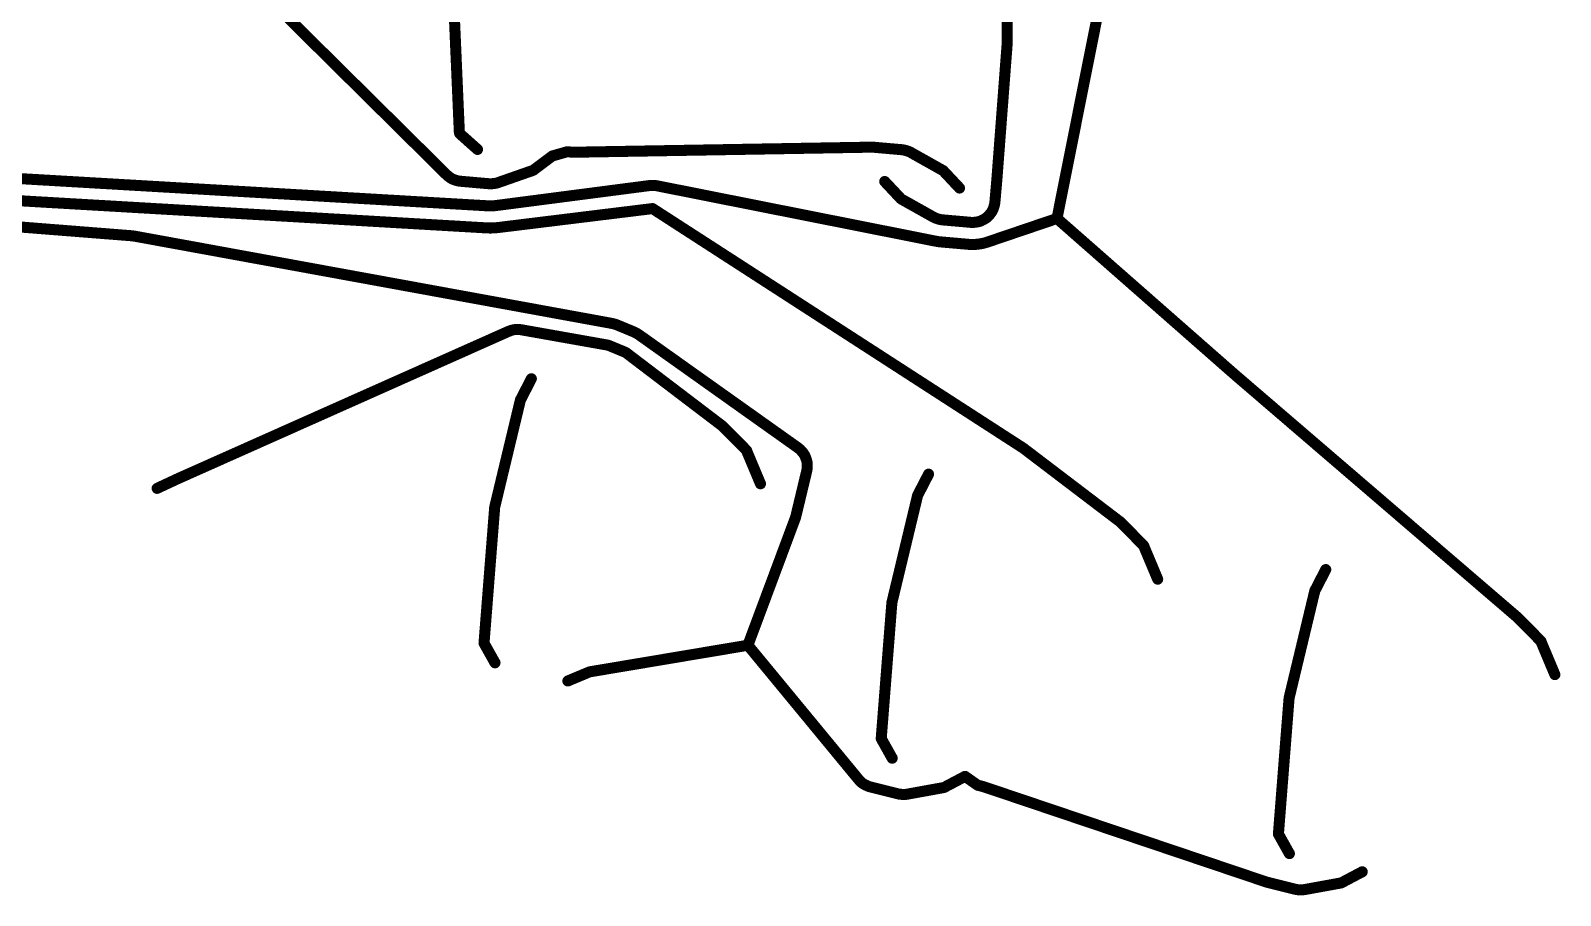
# Model space of a CAD drawing. Extents: x -168 to 102, y -39 to 61.
# Drawn here: x -110.9 to -41.6, y -39.1 to 0 of the extents above; entities that cross this region are included whole.
import ezdxf

# ---------------------------------------------------------------- set-up
doc = ezdxf.new("R2010")
doc.units = 0
doc.layers.get('0').update_dxf_attribs({"linetype": 'CONTINUOUS', "lineweight": 0})
doc.layers.add('B_Cu_____________', color=7, linetype='CONTINUOUS', lineweight=0)

# ---------------------------------------------------------------- blocks, each defined once
blk = doc.blocks.new('UNIT_DISC')
at = {"const_width": 0.5}
blk.add_lwpolyline([(0.25, 0, 1), (-0.25, 0, 1)], format="xyb", close=True, dxfattribs=at)

msp = doc.modelspace()

# ---------------------------------------------------------------- linework, layer by layer
at = {"layer": 'B_Cu_____________', "const_width": 0.5}
for points in [[(-92.0967, -6.515), (-105.642, 6.8814)], [(-62.3847, 1.8071), (-64.4408, -8.5034)], [(-91.5092, -4.5909), (-91.7432, 0.8339)], [(-66.6995, -0.6067), (-66.6995, 0.6067)], [(-67.1663, -6.7638), (-66.7002, -0.6257)], [(-91.4978, -4.6451), (-91.5038, -4.6241)], [(-91.4815, -4.6699), (-91.4834, -4.6682)], [(-90.6857, -5.3787), (-91.4815, -4.6699)], [(-87.2987, -5.6751), (-88.1438, -6.3084)], [(-86.6283, -5.4828), (-87.2987, -5.6751)], [(-86.3793, -5.5046), (-86.6283, -5.4828)], [(-86.3747, -5.5049), (-86.3793, -5.5046)], [(-72.8376, -5.275), (-86.3533, -5.5055)], [(-72.5106, -5.2994), (-72.7597, -5.2777)], [(-72.5102, -5.2995), (-72.5106, -5.2994)], [(-71.4642, -5.3911), (-72.5102, -5.2995)], [(-71.2727, -5.4319), (-71.3197, -5.4182)], [(-71.2709, -5.4324), (-71.2727, -5.4319)], [(-71.224, -5.4462), (-71.2709, -5.4324)], [(-69.597, -6.3371), (-71.0687, -5.5116)], [(-120.237, -6.1862), (-90.2052, -7.9316)], [(-88.1659, -6.324), (-89.7585, -6.8811)], [(-88.1438, -6.3084), (-88.1452, -6.31)], [(-69.578, -6.3561), (-69.5793, -6.354)], [(-68.8557, -7.1266), (-69.578, -6.3561)], [(-91.9623, -6.6281), (-92.0387, -6.5668)], [(-91.6096, -6.7904), (-91.7035, -6.7629)], [(-90.169, -6.9311), (-91.4641, -6.8178)], [(-89.9722, -6.924), (-90.0209, -6.9294)], [(-89.972, -6.924), (-89.9722, -6.924)], [(-89.9234, -6.9186), (-89.972, -6.924)], [(-89.7805, -7.9091), (-82.8936, -7.0134)], [(-82.5535, -7.0247), (-69.9098, -9.5356)], [(-72.2427, -6.8302), (-71.5204, -7.6006)], [(-67.2541, -7.7686), (-67.1887, -7.0215)], [(-67.1887, -7.0215), (-67.1886, -7.0212)], [(-67.1886, -7.0212), (-67.1669, -6.7721)], [(-67.1669, -6.7721), (-67.1663, -6.7638)], [(-120.295, -7.185), (-90.2632, -8.9304)], [(-71.5204, -7.6006), (-71.5198, -7.6016)], [(-71.5014, -7.6197), (-70.0297, -8.4452)], [(-120.3418, -8.1846), (-106.4078, -9.2813)], [(-89.9106, -7.9238), (-89.8619, -7.9184)], [(-89.8619, -7.9184), (-89.8615, -7.9184)], [(-89.8615, -7.9184), (-89.8129, -7.913)], [(-89.6711, -8.9037), (-82.7581, -8.0551)], [(-65.9749, -18.8945), (-82.7581, -8.0551)], [(-69.8735, -8.5108), (-69.7796, -8.5383)], [(-67.8151, -8.5785), (-67.7293, -8.5314)], [(-67.6143, -9.5789), (-64.4408, -8.5034)], [(-67.5055, -8.3436), (-67.4748, -8.3054)], [(-67.4748, -8.3054), (-67.4747, -8.3053)], [(-67.4747, -8.3053), (-67.4441, -8.2672)], [(-67.3091, -8.0086), (-67.2953, -7.9616)], [(-67.2953, -7.9616), (-67.2949, -7.9602)], [(-67.2949, -7.9602), (-67.2812, -7.9132)], [(-56.4192, -15.545), (-64.4408, -8.5034)], [(-89.8004, -8.9182), (-89.7517, -8.9128)], [(-89.7517, -8.9128), (-89.751, -8.9128)], [(-89.751, -8.9128), (-89.7024, -8.9074)], [(-69.6341, -8.5657), (-68.339, -8.679)], [(-68.1909, -8.6773), (-68.1422, -8.6719)], [(-68.1422, -8.6719), (-68.142, -8.6719)], [(-68.142, -8.6719), (-68.0934, -8.6665)], [(-106.3875, -9.2833), (-106.2395, -9.3005)], [(-106.2041, -9.3058), (-84.6099, -13.2512)], [(-69.7213, -9.5624), (-68.4262, -9.6757)], [(-68.0806, -9.6717), (-68.0319, -9.6663)], [(-68.0319, -9.6663), (-68.0315, -9.6663)], [(-68.0315, -9.6663), (-67.9829, -9.6609)], [(-84.3567, -13.3257), (-84.333, -13.3355)], [(-84.333, -13.3355), (-84.3324, -13.3358)], [(-84.3324, -13.3358), (-83.621, -13.6304)], [(-104.1437, -20.2305), (-89.3133, -13.6274)], [(-89.2682, -13.609), (-89.2222, -13.592)], [(-89.2222, -13.592), (-89.2208, -13.5915)], [(-89.2208, -13.5915), (-89.1748, -13.5746)], [(-88.8869, -13.5292), (-88.7891, -13.533)], [(-88.6871, -13.5439), (-84.7909, -14.2352)], [(-83.3751, -13.7663), (-76.1676, -18.886)], [(-84.739, -14.2503), (-84.7153, -14.2601)], [(-84.7153, -14.2601), (-84.7152, -14.2602)], [(-84.7152, -14.2602), (-84.0038, -14.5548)], [(-83.948, -14.5868), (-79.5997, -17.8933)], [(-88.7431, -16.7199), (-88.2468, -15.7581)], [(-56.4146, -15.549), (-56.4192, -15.545)], [(-43.6104, -26.5401), (-56.4146, -15.549)], [(-88.8015, -16.963), (-88.7431, -16.7199)], [(-89.9034, -21.5536), (-88.8015, -16.963)], [(-79.5742, -17.9156), (-79.0116, -18.4782)], [(-79.0116, -18.4782), (-79.0093, -18.4804)], [(-79.0093, -18.4804), (-78.5041, -18.9988)], [(-61.6109, -22.212), (-65.9592, -18.9055)], [(-78.4902, -19.0329), (-78.4902, -19.0348)], [(-78.4902, -19.0348), (-77.8699, -20.5119)], [(-76.0513, -18.9883), (-75.9847, -19.0603)], [(-75.8318, -19.3092), (-75.8148, -19.3551)], [(-75.8148, -19.3551), (-75.8141, -19.357)], [(-75.8141, -19.357), (-75.7972, -19.403)], [(-105.1957, -20.719), (-104.1581, -20.2345)], [(-104.1581, -20.2345), (-104.155, -20.234)], [(-75.7758, -19.9348), (-76.2076, -21.7337)], [(-75.7537, -19.7414), (-75.7557, -19.7903)], [(-75.7518, -19.6909), (-75.7537, -19.7398)], [(-75.7537, -19.7398), (-75.7537, -19.7414)], [(-70.7543, -21.0386), (-70.258, -20.0768)], [(-90.3913, -27.7259), (-89.9095, -21.5925)], [(-71.9146, -25.8723), (-70.8127, -21.2817)], [(-70.8127, -21.2817), (-70.7543, -21.0386)], [(-76.2927, -22.064), (-78.441, -27.8206)], [(-76.2077, -21.7338), (-76.2661, -21.9769)], [(-76.2076, -21.7337), (-76.2077, -21.7338)], [(-61.0228, -22.7969), (-61.5854, -22.2343)], [(-61.0205, -22.7991), (-61.0228, -22.7969)], [(-60.5153, -23.3175), (-61.0205, -22.7991)], [(-60.5014, -23.3535), (-60.5014, -23.3516)], [(-59.8811, -24.8306), (-60.5014, -23.3535)], [(-52.7654, -25.3574), (-52.2691, -24.3956)], [(-53.9257, -30.1911), (-52.8238, -25.6005)], [(-52.8238, -25.6005), (-52.7654, -25.3574)], [(-72.4025, -32.0446), (-71.9207, -25.9112)], [(-43.0339, -27.1157), (-43.5965, -26.5531)], [(-43.0316, -27.1179), (-43.0339, -27.1157)], [(-42.5264, -27.6363), (-43.0316, -27.1179)], [(-89.8934, -28.6141), (-90.3913, -27.7259)], [(-85.6027, -29.0235), (-78.441, -27.8206)], [(-73.4501, -33.8676), (-78.441, -27.8206)], [(-42.5125, -27.6723), (-42.5125, -27.6704)], [(-41.8922, -29.1494), (-42.5125, -27.6723)], [(-86.5944, -29.4367), (-85.6111, -29.0256)], [(-85.6111, -29.0256), (-85.6087, -29.0249)], [(-85.6087, -29.0249), (-85.6027, -29.0235)], [(-54.4136, -36.3634), (-53.9318, -30.23)], [(-71.9046, -32.9328), (-72.4025, -32.0446)], [(-73.3612, -33.9668), (-73.427, -33.8943)], [(-73.0375, -34.1828), (-73.126, -34.141)], [(-68.6056, -33.7554), (-69.5394, -34.2487)], [(-68.0344, -34.1553), (-68.6056, -33.7554)], [(-67.7918, -34.2158), (-68.0344, -34.1553)], [(-72.0227, -34.4508), (-72.8986, -34.2324)], [(-72.0226, -34.4508), (-72.0227, -34.4508)], [(-71.6371, -34.5469), (-72.0226, -34.4508)], [(-71.3931, -34.573), (-71.4909, -34.5684)], [(-69.5636, -34.2606), (-71.2239, -34.5618)], [(-69.5394, -34.2487), (-69.5404, -34.2495)], [(-67.7882, -34.2167), (-67.7918, -34.2158)], [(-54.9677, -38.5342), (-67.7725, -34.2215)], [(-53.9157, -37.2516), (-54.4136, -36.3634)], [(-50.6167, -38.0742), (-51.5505, -38.5675)], [(-53.6483, -38.8657), (-54.9097, -38.5512)], [(-53.4042, -38.8918), (-53.502, -38.8872)], [(-51.5747, -38.5794), (-53.235, -38.8806)], [(-51.5505, -38.5675), (-51.5515, -38.5683)]]:
    msp.add_lwpolyline(points, dxfattribs=at)
for points in [[(-66.7002, -0.6257, 0.018981), (-66.6995, -0.6067)], [(-91.5092, -4.5909, 0.058511), (-91.5038, -4.6241)], [(-91.4978, -4.6451, 0.142354), (-91.4834, -4.6682)], [(-86.3747, -5.5049, 0.021417), (-86.3533, -5.5055)], [(-72.7597, -5.2777, 0.025982), (-72.8376, -5.275)], [(-71.3197, -5.4182, 0.049094), (-71.4642, -5.3911)], [(-71.0687, -5.5116, 0.05631), (-71.224, -5.4462)], [(-88.1659, -6.324, 0.129884), (-88.1452, -6.31)], [(-69.5793, -6.354, 0.127211), (-69.597, -6.3371)], [(-92.0967, -6.515, 0.025921), (-92.0387, -6.5668)], [(-91.9623, -6.6281, 0.09814), (-91.7035, -6.7629)], [(-91.6096, -6.7904, 0.049443), (-91.4641, -6.8178)], [(-90.169, -6.9311, 0.04946), (-90.0209, -6.9294)], [(-89.9234, -6.9186, 0.056513), (-89.7585, -6.8811)], [(-82.5535, -7.0247, 0.081521), (-82.8936, -7.0134)], [(-71.5198, -7.6016, 0.134436), (-71.5014, -7.6197)], [(-67.2812, -7.9132, 0.049127), (-67.2541, -7.7686)], [(-90.2052, -7.9316, 0.042151), (-89.9106, -7.9238)], [(-89.8129, -7.913, 0.004659), (-89.7805, -7.9091)], [(-70.0297, -8.4452, 0.056617), (-69.8735, -8.5108)], [(-69.7796, -8.5383, 0.049443), (-69.6341, -8.5657)], [(-67.7293, -8.5314, 0.098259), (-67.5055, -8.3436)], [(-67.4441, -8.2672, 0.098111), (-67.3091, -8.0086)], [(-90.2632, -8.9304, 0.042139), (-89.8004, -8.9182)], [(-89.7024, -8.9074, 0.002864), (-89.6711, -8.9037)], [(-68.339, -8.679, 0.04946), (-68.1909, -8.6773)], [(-68.0934, -8.6665, 0.098164), (-67.8151, -8.5785)], [(-106.3875, -9.2833, 0.009265), (-106.4078, -9.2813)], [(-106.2041, -9.3058, 0.016261), (-106.2395, -9.3005)], [(-69.9098, -9.5356, 0.027204), (-69.7213, -9.5624)], [(-68.4262, -9.6757, 0.049468), (-68.0806, -9.6717)], [(-67.9829, -9.6609, 0.054072), (-67.6143, -9.5789)], [(-84.3567, -13.3257, 0.052892), (-84.6099, -13.2512)], [(-89.2682, -13.609, 0.016229), (-89.3133, -13.6274)], [(-88.8869, -13.5292, 0.098021), (-89.1748, -13.5746)], [(-88.6871, -13.5439, 0.034211), (-88.7891, -13.533)], [(-83.3751, -13.7663, 0.056324), (-83.621, -13.6304)], [(-84.739, -14.2503, 0.054106), (-84.7909, -14.2352)], [(-83.948, -14.5868, 0.064472), (-84.0038, -14.5548)], [(-79.5742, -17.9156, 0.03385), (-79.5997, -17.8933)], [(-76.0513, -18.9883, 0.051734), (-76.1676, -18.886)], [(-65.9592, -18.9055, 0.01914), (-65.9749, -18.8945)], [(-78.4902, -19.0329, 0.19553), (-78.5041, -18.9988)], [(-75.8318, -19.3092, 0.098246), (-75.9847, -19.0603)], [(-75.7518, -19.6909, 0.098021), (-75.7972, -19.403)], [(-104.155, -20.234, 0.060799), (-104.1437, -20.2305)], [(-75.7758, -19.9348, 0.048711), (-75.7557, -19.7903)], [(-89.9034, -21.5536, 0.039358), (-89.9095, -21.5925)], [(-76.2927, -22.064, 0.030366), (-76.2661, -21.9769)], [(-61.5854, -22.2343, 0.03385), (-61.6109, -22.212)], [(-60.5014, -23.3516, 0.19553), (-60.5153, -23.3175)], [(-71.9146, -25.8723, 0.039358), (-71.9207, -25.9112)], [(-43.5965, -26.5531, 0.019), (-43.6104, -26.5401)], [(-42.5125, -27.6704, 0.19553), (-42.5264, -27.6363)], [(-53.9257, -30.1911, 0.039358), (-53.9318, -30.23)], [(-73.4501, -33.8676, 0.011763), (-73.427, -33.8943)], [(-73.3612, -33.9668, 0.098444), (-73.126, -34.141)], [(-73.0375, -34.1828, 0.04925), (-72.8986, -34.2324)], [(-71.6371, -34.5469, 0.049344), (-71.4909, -34.5684)], [(-71.3931, -34.573, 0.056664), (-71.2239, -34.5618)], [(-69.5636, -34.2606, 0.133936), (-69.5404, -34.2495)], [(-67.7725, -34.2215, 0.016414), (-67.7882, -34.2167)], [(-54.9677, -38.5342, 0.020142), (-54.9097, -38.5512)], [(-53.6483, -38.8657, 0.049377), (-53.502, -38.8872)], [(-53.4042, -38.8918, 0.056664), (-53.235, -38.8806)], [(-51.5747, -38.5794, 0.133936), (-51.5515, -38.5683)]]:
    msp.add_lwpolyline(points, format="xyb", dxfattribs=at)

# ---------------------------------------------------------------- block references
at = {"layer": 'B_Cu_____________', "xscale": 0.5, "yscale": 0.5}
for p in [(-66.7002, -0.6257), (-66.7002, -0.6257), (-66.6995, -0.6067), (-66.6995, -0.6067), (-91.5092, -4.5909), (-91.5092, -4.5909), (-91.5038, -4.6241), (-91.5038, -4.6241), (-91.4978, -4.6451), (-91.4978, -4.6451), (-91.4834, -4.6682), (-91.4834, -4.6682), (-91.4815, -4.6699), (-91.4815, -4.6699), (-90.6857, -5.3787), (-87.2987, -5.6751), (-87.2987, -5.6751), (-86.6283, -5.4828), (-86.6283, -5.4828), (-86.3793, -5.5046), (-86.3793, -5.5046), (-86.3747, -5.5049), (-86.3747, -5.5049), (-86.3533, -5.5055), (-86.3533, -5.5055), (-72.8376, -5.275), (-72.8376, -5.275), (-72.7597, -5.2777), (-72.7597, -5.2777), (-72.5106, -5.2994), (-72.5106, -5.2994), (-72.5102, -5.2995), (-72.5102, -5.2995), (-71.4642, -5.3911), (-71.4642, -5.3911), (-71.3197, -5.4182), (-71.3197, -5.4182), (-71.2727, -5.4319), (-71.2727, -5.4319), (-71.2709, -5.4324), (-71.2709, -5.4324), (-71.224, -5.4462), (-71.224, -5.4462), (-71.0687, -5.5116), (-71.0687, -5.5116), (-88.1659, -6.324), (-88.1659, -6.324), (-88.1452, -6.31), (-88.1452, -6.31), (-88.1438, -6.3084), (-88.1438, -6.3084), (-69.597, -6.3371), (-69.597, -6.3371), (-69.5793, -6.354), (-69.5793, -6.354), (-69.578, -6.3561), (-69.578, -6.3561), (-92.0967, -6.515), (-92.0967, -6.515), (-92.0387, -6.5668), (-92.0387, -6.5668), (-91.9623, -6.6281), (-91.9623, -6.6281), (-91.7035, -6.7629), (-91.7035, -6.7629), (-91.6096, -6.7904), (-91.6096, -6.7904), (-91.4641, -6.8178), (-91.4641, -6.8178), (-90.169, -6.9311), (-90.169, -6.9311), (-90.0209, -6.9294), (-90.0209, -6.9294), (-89.9722, -6.924), (-89.9722, -6.924), (-89.972, -6.924), (-89.972, -6.924), (-89.9234, -6.9186), (-89.9234, -6.9186), (-89.7585, -6.8811), (-89.7585, -6.8811), (-82.8936, -7.0134), (-82.8936, -7.0134), (-82.5535, -7.0247), (-82.5535, -7.0247), (-72.2427, -6.8302), (-68.8557, -7.1266), (-67.1887, -7.0215), (-67.1887, -7.0215), (-67.1886, -7.0212), (-67.1886, -7.0212), (-67.1669, -6.7721), (-67.1669, -6.7721), (-67.1663, -6.7638), (-67.1663, -6.7638), (-71.5204, -7.6006), (-71.5204, -7.6006), (-71.5198, -7.6016), (-71.5198, -7.6016), (-71.5014, -7.6197), (-71.5014, -7.6197), (-67.2541, -7.7686), (-67.2541, -7.7686), (-90.2052, -7.9316), (-90.2052, -7.9316), (-89.9106, -7.9238), (-89.9106, -7.9238), (-89.8619, -7.9184), (-89.8619, -7.9184), (-89.8615, -7.9184), (-89.8615, -7.9184), (-89.8129, -7.913), (-89.8129, -7.913), (-89.7805, -7.9091), (-89.7805, -7.9091), (-82.7581, -8.0551), (-82.7581, -8.0551), (-70.0297, -8.4452), (-70.0297, -8.4452), (-69.8735, -8.5108), (-69.8735, -8.5108), (-69.7796, -8.5383), (-69.7796, -8.5383), (-67.7293, -8.5314), (-67.7293, -8.5314), (-67.5055, -8.3436), (-67.5055, -8.3436), (-67.4748, -8.3054), (-67.4748, -8.3054), (-67.4747, -8.3053), (-67.4747, -8.3053), (-67.4441, -8.2672), (-67.4441, -8.2672), (-67.3091, -8.0086), (-67.3091, -8.0086), (-67.2953, -7.9616), (-67.2953, -7.9616), (-67.2949, -7.9602), (-67.2949, -7.9602), (-67.2812, -7.9132), (-67.2812, -7.9132), (-64.4408, -8.5034), (-64.4408, -8.5034), (-64.4408, -8.5034), (-90.2632, -8.9304), (-90.2632, -8.9304), (-89.8004, -8.9182), (-89.8004, -8.9182), (-89.7517, -8.9128), (-89.7517, -8.9128), (-89.751, -8.9128), (-89.751, -8.9128), (-89.7024, -8.9074), (-89.7024, -8.9074), (-89.6711, -8.9037), (-89.6711, -8.9037), (-69.6341, -8.5657), (-69.6341, -8.5657), (-68.339, -8.679), (-68.339, -8.679), (-68.1909, -8.6773), (-68.1909, -8.6773), (-68.1422, -8.6719), (-68.1422, -8.6719), (-68.142, -8.6719), (-68.142, -8.6719), (-68.0934, -8.6665), (-68.0934, -8.6665), (-67.8151, -8.5785), (-67.8151, -8.5785), (-106.4078, -9.2813), (-106.4078, -9.2813), (-106.3875, -9.2833), (-106.3875, -9.2833), (-106.2395, -9.3005), (-106.2395, -9.3005), (-106.2041, -9.3058), (-106.2041, -9.3058), (-69.9098, -9.5356), (-69.9098, -9.5356), (-69.7213, -9.5624), (-69.7213, -9.5624), (-68.4262, -9.6757), (-68.4262, -9.6757), (-68.0806, -9.6717), (-68.0806, -9.6717), (-68.0319, -9.6663), (-68.0319, -9.6663), (-68.0315, -9.6663), (-68.0315, -9.6663), (-67.9829, -9.6609), (-67.9829, -9.6609), (-67.6143, -9.5789), (-67.6143, -9.5789), (-84.6099, -13.2512), (-84.6099, -13.2512), (-84.3567, -13.3257), (-84.3567, -13.3257), (-84.333, -13.3355), (-84.333, -13.3355), (-84.3324, -13.3358), (-84.3324, -13.3358), (-89.3133, -13.6274), (-89.3133, -13.6274), (-89.2682, -13.609), (-89.2682, -13.609), (-89.2222, -13.592), (-89.2222, -13.592), (-89.2208, -13.5915), (-89.2208, -13.5915), (-89.1748, -13.5746), (-89.1748, -13.5746), (-88.8869, -13.5292), (-88.8869, -13.5292), (-88.7891, -13.533), (-88.7891, -13.533), (-88.6871, -13.5439), (-88.6871, -13.5439), (-83.621, -13.6304), (-83.621, -13.6304), (-83.3751, -13.7663), (-83.3751, -13.7663), (-84.7909, -14.2352), (-84.7909, -14.2352), (-84.739, -14.2503), (-84.739, -14.2503), (-84.7153, -14.2601), (-84.7153, -14.2601), (-84.7152, -14.2602), (-84.7152, -14.2602), (-84.0038, -14.5548), (-84.0038, -14.5548), (-83.948, -14.5868), (-83.948, -14.5868), (-88.2468, -15.7581), (-56.4192, -15.545), (-56.4192, -15.545), (-56.4146, -15.549), (-56.4146, -15.549), (-88.7431, -16.7199), (-88.7431, -16.7199), (-88.8015, -16.963), (-88.8015, -16.963), (-79.5997, -17.8933), (-79.5997, -17.8933), (-79.5742, -17.9156), (-79.5742, -17.9156), (-79.0116, -18.4782), (-79.0116, -18.4782), (-79.0093, -18.4804), (-79.0093, -18.4804), (-76.1676, -18.886), (-76.1676, -18.886), (-65.9749, -18.8945), (-65.9749, -18.8945), (-65.9592, -18.9055), (-65.9592, -18.9055), (-78.5041, -18.9988), (-78.5041, -18.9988), (-78.4902, -19.0329), (-78.4902, -19.0329), (-78.4902, -19.0348), (-78.4902, -19.0348), (-76.0513, -18.9883), (-76.0513, -18.9883), (-75.9847, -19.0603), (-75.9847, -19.0603), (-75.8318, -19.3092), (-75.8318, -19.3092), (-75.8148, -19.3551), (-75.8148, -19.3551), (-75.8141, -19.357), (-75.8141, -19.357), (-75.7972, -19.403), (-75.7972, -19.403), (-104.1581, -20.2345), (-104.1581, -20.2345), (-104.155, -20.234), (-104.155, -20.234), (-104.1437, -20.2305), (-104.1437, -20.2305), (-75.7758, -19.9348), (-75.7758, -19.9348), (-75.7557, -19.7903), (-75.7557, -19.7903), (-75.7537, -19.7398), (-75.7537, -19.7398), (-75.7537, -19.7414), (-75.7537, -19.7414), (-75.7518, -19.6909), (-75.7518, -19.6909), (-70.258, -20.0768), (-105.1957, -20.719), (-77.8699, -20.5119), (-89.9095, -21.5925), (-89.9095, -21.5925), (-89.9034, -21.5536), (-89.9034, -21.5536), (-70.8127, -21.2817), (-70.8127, -21.2817), (-70.7543, -21.0386), (-70.7543, -21.0386), (-76.2927, -22.064), (-76.2927, -22.064), (-76.2661, -21.9769), (-76.2661, -21.9769), (-76.2077, -21.7338), (-76.2077, -21.7338), (-76.2076, -21.7337), (-76.2076, -21.7337), (-61.6109, -22.212), (-61.6109, -22.212), (-61.5854, -22.2343), (-61.5854, -22.2343), (-61.0228, -22.7969), (-61.0228, -22.7969), (-61.0205, -22.7991), (-61.0205, -22.7991), (-60.5153, -23.3175), (-60.5153, -23.3175), (-60.5014, -23.3516), (-60.5014, -23.3516), (-60.5014, -23.3535), (-60.5014, -23.3535), (-52.2691, -24.3956), (-59.8811, -24.8306), (-71.9146, -25.8723), (-71.9146, -25.8723), (-52.8238, -25.6005), (-52.8238, -25.6005), (-52.7654, -25.3574), (-52.7654, -25.3574), (-71.9207, -25.9112), (-71.9207, -25.9112), (-43.6104, -26.5401), (-43.6104, -26.5401), (-43.5965, -26.5531), (-43.5965, -26.5531), (-43.0339, -27.1157), (-43.0339, -27.1157), (-43.0316, -27.1179), (-43.0316, -27.1179), (-90.3913, -27.7259), (-90.3913, -27.7259), (-78.441, -27.8206), (-78.441, -27.8206), (-78.441, -27.8206), (-42.5264, -27.6363), (-42.5264, -27.6363), (-42.5125, -27.6704), (-42.5125, -27.6704), (-42.5125, -27.6723), (-42.5125, -27.6723), (-89.8934, -28.6141), (-85.6111, -29.0256), (-85.6111, -29.0256), (-85.6087, -29.0249), (-85.6087, -29.0249), (-85.6027, -29.0235), (-85.6027, -29.0235), (-41.8922, -29.1494), (-86.5944, -29.4367), (-53.9318, -30.23), (-53.9318, -30.23), (-53.9257, -30.1911), (-53.9257, -30.1911), (-72.4025, -32.0446), (-72.4025, -32.0446), (-71.9046, -32.9328), (-73.4501, -33.8676), (-73.4501, -33.8676), (-73.427, -33.8943), (-73.427, -33.8943), (-73.3612, -33.9668), (-73.3612, -33.9668), (-73.126, -34.141), (-73.126, -34.141), (-73.0375, -34.1828), (-73.0375, -34.1828), (-68.6056, -33.7554), (-68.6056, -33.7554), (-68.0344, -34.1553), (-68.0344, -34.1553), (-72.8986, -34.2324), (-72.8986, -34.2324), (-72.0227, -34.4508), (-72.0227, -34.4508), (-72.0226, -34.4508), (-72.0226, -34.4508), (-71.6371, -34.5469), (-71.6371, -34.5469), (-71.4909, -34.5684), (-71.4909, -34.5684), (-71.3931, -34.573), (-71.3931, -34.573), (-71.2239, -34.5618), (-71.2239, -34.5618), (-69.5636, -34.2606), (-69.5636, -34.2606), (-69.5404, -34.2495), (-69.5404, -34.2495), (-69.5394, -34.2487), (-69.5394, -34.2487), (-67.7918, -34.2158), (-67.7918, -34.2158), (-67.7882, -34.2167), (-67.7882, -34.2167), (-67.7725, -34.2215), (-67.7725, -34.2215), (-54.4136, -36.3634), (-54.4136, -36.3634), (-53.9157, -37.2516), (-50.6167, -38.0742), (-54.9677, -38.5342), (-54.9677, -38.5342), (-54.9097, -38.5512), (-54.9097, -38.5512), (-53.6483, -38.8657), (-53.6483, -38.8657), (-53.502, -38.8872), (-53.502, -38.8872), (-53.4042, -38.8918), (-53.4042, -38.8918), (-53.235, -38.8806), (-53.235, -38.8806), (-51.5747, -38.5794), (-51.5747, -38.5794), (-51.5515, -38.5683), (-51.5515, -38.5683), (-51.5505, -38.5675), (-51.5505, -38.5675)]:
    msp.add_blockref('UNIT_DISC', p, dxfattribs=at)

doc.saveas('drawing.dxf')
